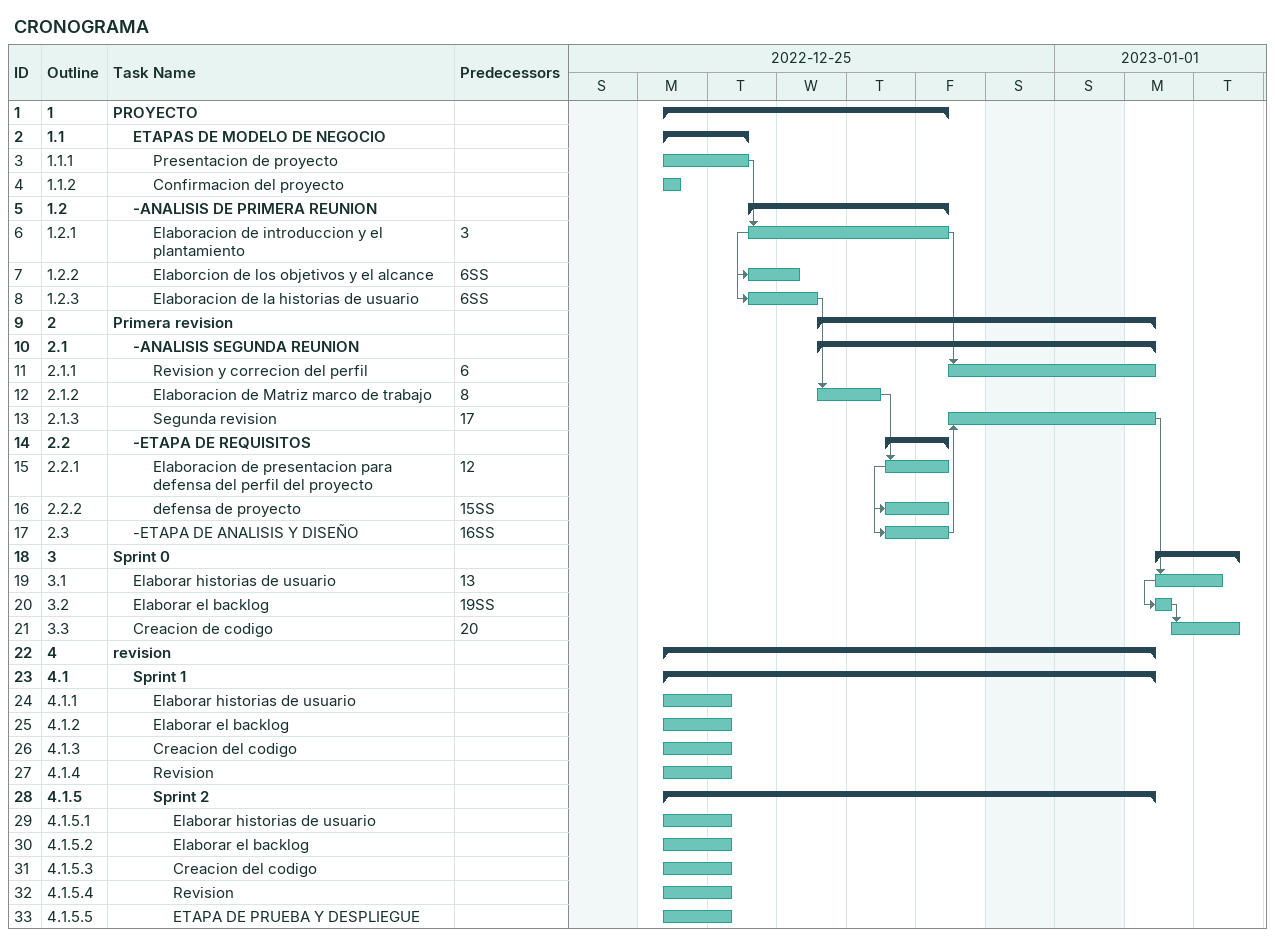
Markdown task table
CRONOGRAMA

| ID | WBS | Task | Start | Finish | Predecessors |
|---|---|---|---|---|---|
| 1 | 1 | **PROYECTO** | 2022-12-26 | 2022-12-30 |  |
| 2 | 1.1 | **ETAPAS DE MODELO DE NEGOCIO** | 2022-12-26 | 2022-12-27 |  |
| 3 | 1.1.1 | Presentacion de proyecto | 2022-12-26 | 2022-12-27 |  |
| 4 | 1.1.2 | Confirmacion del proyecto | 2022-12-26 | 2022-12-26 |  |
| 5 | 1.2 | **-ANALISIS DE PRIMERA REUNION** | 2022-12-27 | 2022-12-30 |  |
| 6 | 1.2.1 | Elaboracion de introduccion y el plantamiento | 2022-12-27 | 2022-12-30 | 3 |
| 7 | 1.2.2 | Elaborcion de los objetivos y el alcance | 2022-12-27 | 2022-12-28 | 6SS |
| 8 | 1.2.3 | Elaboracion de la historias de usuario | 2022-12-27 | 2022-12-28 | 6SS |
| 9 | 2 | **Primera revision** | 2022-12-28 | 2023-01-02 |  |
| 10 | 2.1 | **-ANALISIS SEGUNDA REUNION** | 2022-12-28 | 2023-01-02 |  |
| 11 | 2.1.1 | Revision y correcion del perfil | 2022-12-30 | 2023-01-02 | 6 |
| 12 | 2.1.2 | Elaboracion de Matriz marco de trabajo | 2022-12-28 | 2022-12-29 | 8 |
| 13 | 2.1.3 | Segunda revision | 2022-12-30 | 2023-01-02 | 17 |
| 14 | 2.2 | **-ETAPA DE REQUISITOS** | 2022-12-29 | 2022-12-30 |  |
| 15 | 2.2.1 | Elaboracion de presentacion para defensa del perfil del proyecto | 2022-12-29 | 2022-12-30 | 12 |
| 16 | 2.2.2 | defensa de proyecto | 2022-12-29 | 2022-12-30 | 15SS |
| 17 | 2.3 | -ETAPA DE ANALISIS Y DISEÑO | 2022-12-29 | 2022-12-30 | 16SS |
| 18 | 3 | **Sprint 0** | 2023-01-02 | 2023-01-03 |  |
| 19 | 3.1 | Elaborar historias de usuario | 2023-01-02 | 2023-01-03 | 13 |
| 20 | 3.2 | Elaborar el backlog | 2023-01-02 | 2023-01-02 | 19SS |
| 21 | 3.3 | Creacion de codigo | 2023-01-02 | 2023-01-03 | 20 |
| 22 | 4 | **revision** | 2022-12-26 | 2023-01-02 |  |
| 23 | 4.1 | **Sprint 1** | 2022-12-26 | 2023-01-02 |  |
| 24 | 4.1.1 | Elaborar historias de usuario | 2022-12-26 | 2022-12-27 |  |
| 25 | 4.1.2 | Elaborar el backlog | 2022-12-26 | 2022-12-27 |  |
| 26 | 4.1.3 | Creacion del codigo | 2022-12-26 | 2022-12-27 |  |
| 27 | 4.1.4 | Revision | 2022-12-26 | 2022-12-27 |  |
| 28 | 4.1.5 | **Sprint 2** | 2022-12-26 | 2023-01-02 |  |
| 29 | 4.1.5.1 | Elaborar historias de usuario | 2022-12-26 | 2022-12-27 |  |
| 30 | 4.1.5.2 | Elaborar el backlog | 2022-12-26 | 2022-12-27 |  |
| 31 | 4.1.5.3 | Creacion del codigo | 2022-12-26 | 2022-12-27 |  |
| 32 | 4.1.5.4 | Revision | 2022-12-26 | 2022-12-27 |  |
| 33 | 4.1.5.5 | ETAPA DE PRUEBA Y DESPLIEGUE | 2022-12-26 | 2022-12-27 |  |
